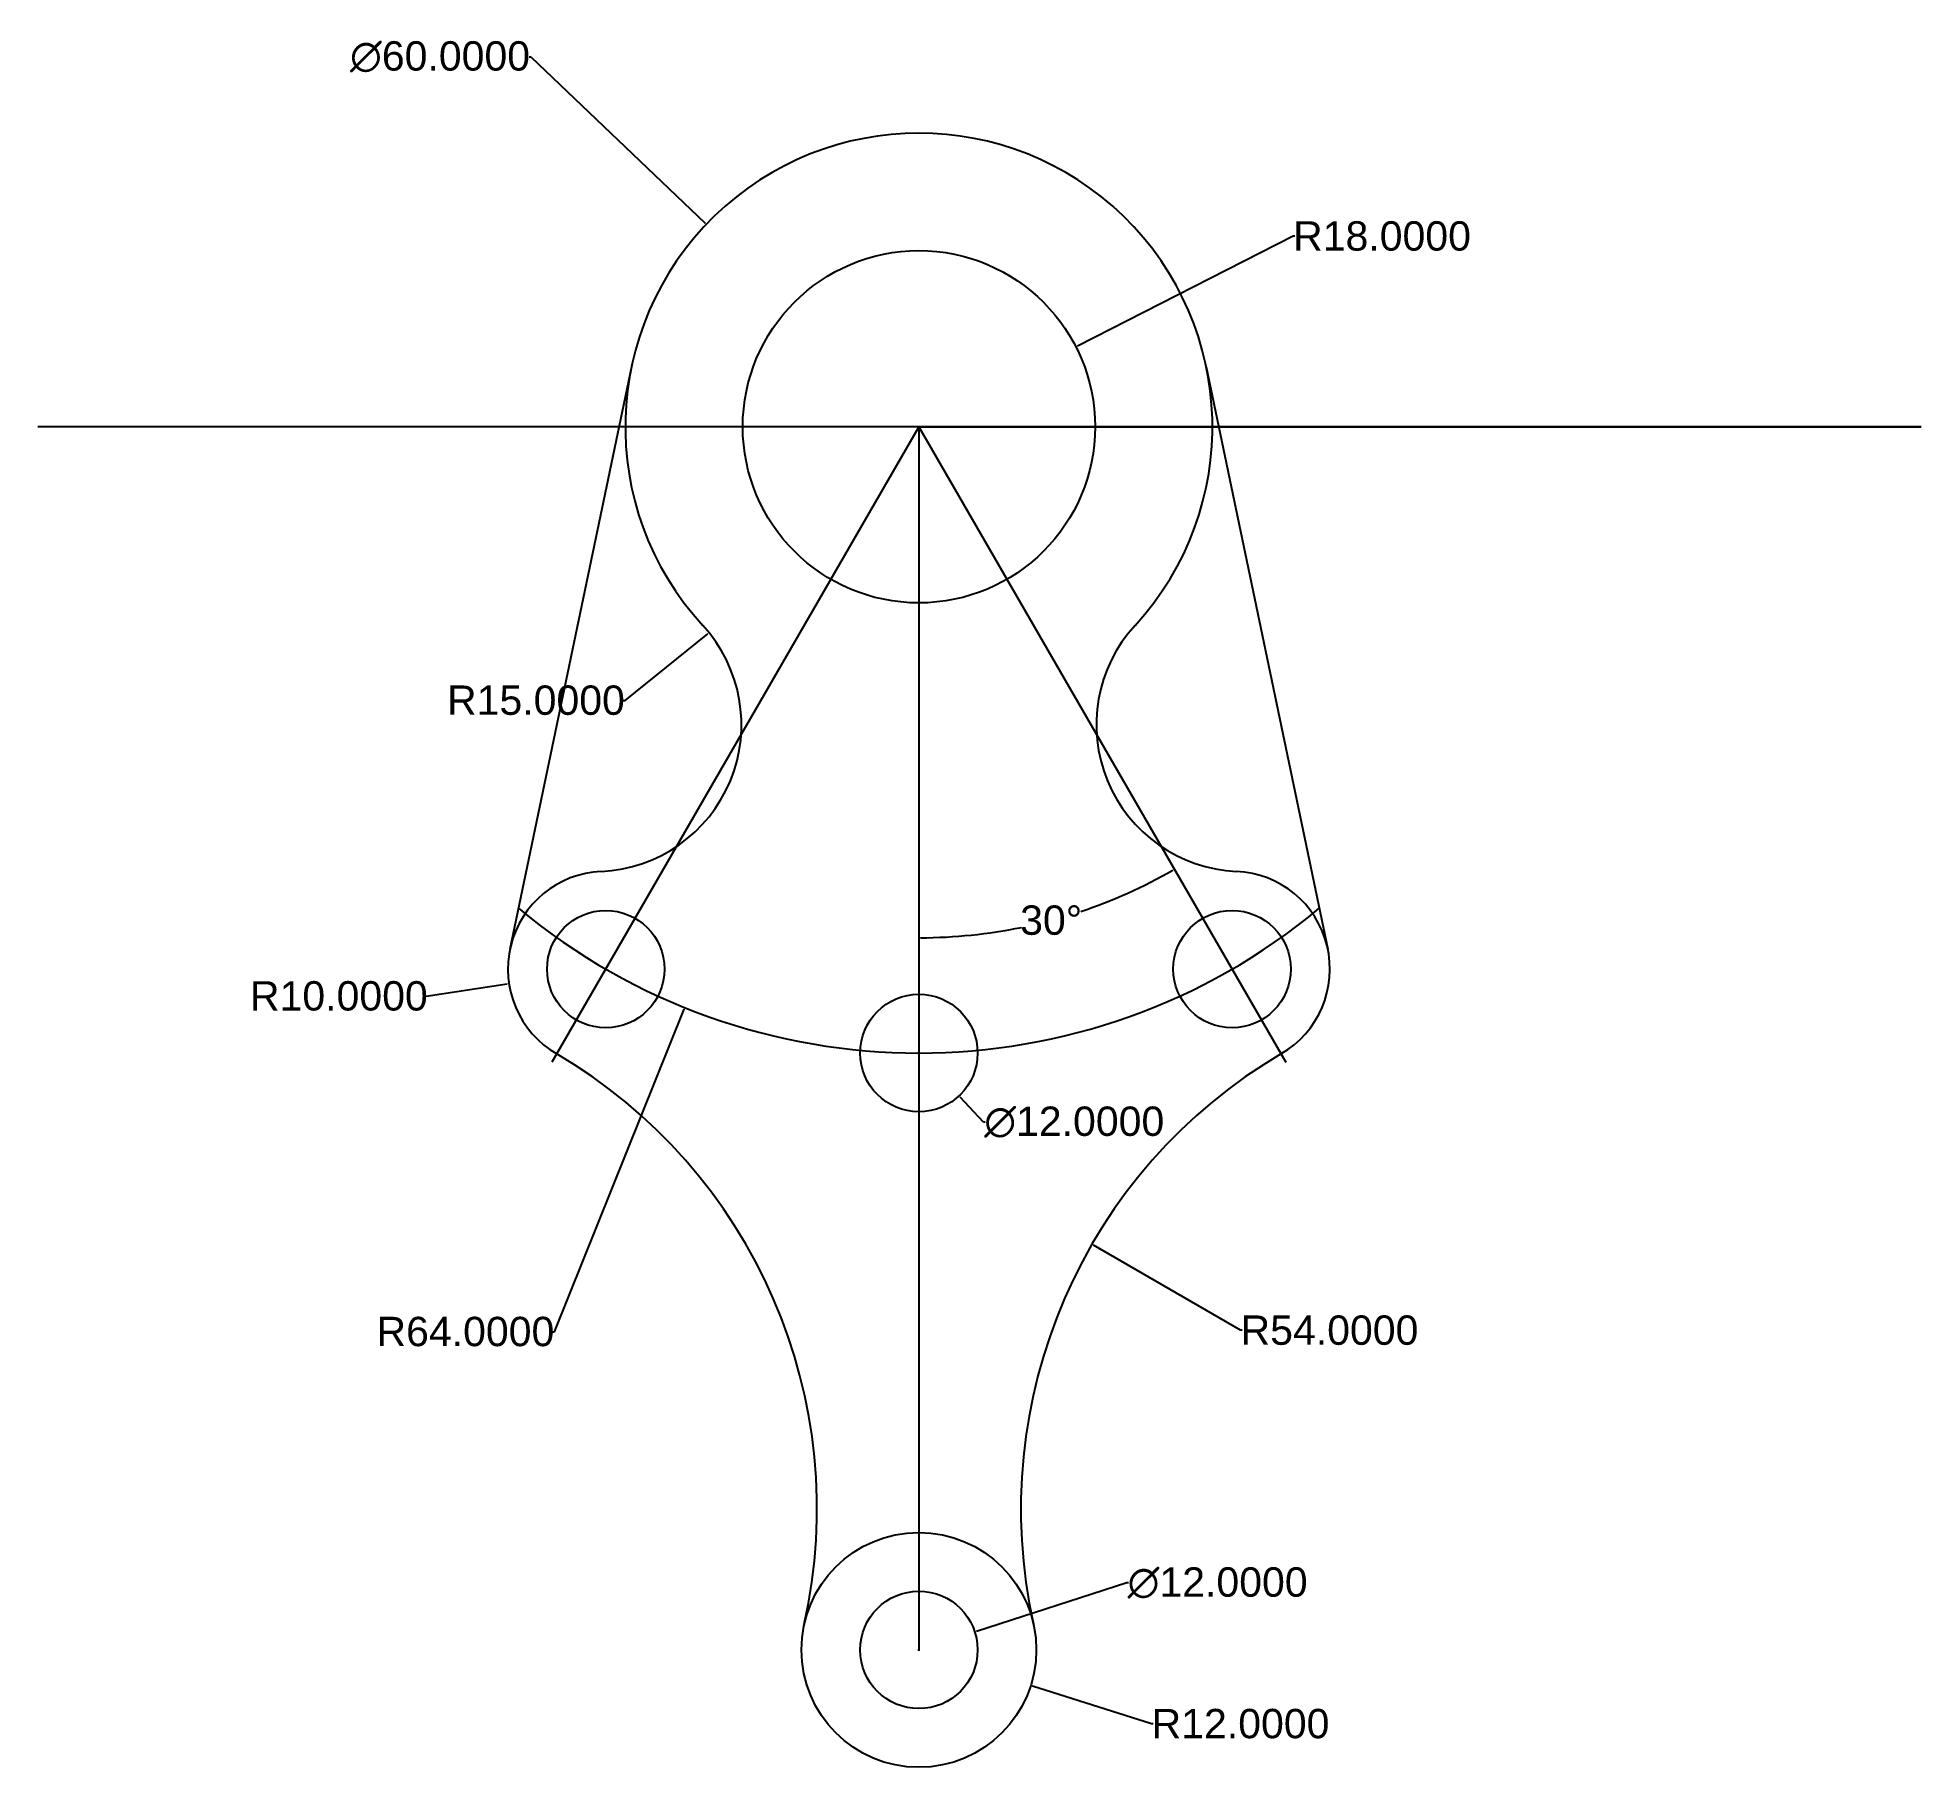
# Model space of a CAD drawing. Header units: inches. Extents: x 284 to 476, y 118 to 295.
import ezdxf

# ---------------------------------------------------------------- set-up
doc = ezdxf.new("R2010")
doc.units = ezdxf.units.IN
doc.header["$MEASUREMENT"] = 0
doc.styles.get("Standard").update_dxf_attribs({"font": 'arial.ttf'})
doc.dimstyles.get("Standard").update_dxf_attribs({"dimtxt": 3, "dimasz": 0.18, "dimexe": 0.18, "dimexo": 0.0625, "dimgap": 0.09, "dimtad": 0, "dimtih": 1, "dimtoh": 1, "dimdec": 4, "dimzin": 0, "dimdsep": 46, "dimtxsty": 'Standard', "dimcen": 0.09, "dimadec": 0, "dimazin": 0, "dimtfac": 1, "dimtdec": 4, "dimtofl": 0, "dimtmove": 0, "dimatfit": 3, "dimfxl": 1, "dimtolj": 1, "dimtzin": 0, "dimarcsym": 0})

# ---------------------------------------------------------------- blocks, each defined once
blk = doc.blocks.new('*D1')
at = {"color": 0, "lineweight": -2, "transparency": 16777216}
for start, end in [(288.4738, 299.8025), (270.1975, 281.5818)]:
    blk.add_arc((373.82, 254.92), 52.22, start, end, dxfattribs=at)
at = {"color": 0, "transparency": 16777216}
for points in [[(399.76, 209.63), (399.79, 209.58), (399.94, 209.69)], [(374, 202.67), (374, 202.73), (373.82, 202.7)]]:
    blk.add_solid(points, dxfattribs=at)
at = {"layer": 'Defpoints', "color": 0, "transparency": 16777216}
for p in [(373.82, 254.92), (373.82, 254.92), (382.89, 203.49), (411.32, 189.97), (373.82, 129.92)]:
    blk.add_point(p, dxfattribs=at)
at = {"color": 0, "transparency": 16777216, "insert": (387.34, 204.48), "char_height": 3, "attachment_point": 5}
blk.add_mtext('\\A1;30°', dxfattribs=at)
blk = doc.blocks.new('*D2')
at = {"color": 0, "lineweight": -2, "transparency": 16777216}
for p, q in [((341.73, 199.49), (341.91, 199.49)), ((341.82, 199.4), (341.82, 199.58)), ((323.47, 196.74), (331.76, 197.98))]:
    blk.add_line(p, q, dxfattribs=at)
at = {"color": 0, "transparency": 16777216}
blk.add_solid([(331.75, 198.01), (331.76, 197.95), (331.93, 198.01)], dxfattribs=at)
at = {"layer": 'Defpoints', "color": 0, "transparency": 16777216}
for p in [(341.82, 199.49), (331.93, 198.01)]:
    blk.add_point(p, dxfattribs=at)
at = {"color": 0, "transparency": 16777216, "insert": (314.55, 196.74), "char_height": 3, "attachment_point": 5}
blk.add_mtext('\\A1;R10.0000', dxfattribs=at)
blk = doc.blocks.new('*D3')
at = {"color": 0, "lineweight": -2, "transparency": 16777216}
for p, q in [((395.06, 136.76), (379.71, 131.81)), ((395.24, 136.76), (395.06, 136.76)), ((373.73, 129.92), (373.91, 129.92)), ((373.82, 129.83), (373.82, 130.01))]:
    blk.add_line(p, q, dxfattribs=at)
at = {"color": 0, "transparency": 16777216}
blk.add_solid([(379.7, 131.84), (379.72, 131.79), (379.54, 131.76)], dxfattribs=at)
at = {"layer": 'Defpoints', "color": 0, "transparency": 16777216}
for p in [(379.54, 131.76), (368.11, 128.08)]:
    blk.add_point(p, dxfattribs=at)
at = {"color": 0, "transparency": 16777216, "insert": (404.35, 136.76), "char_height": 3, "attachment_point": 5}
blk.add_mtext('\\A1;∅12.0000', dxfattribs=at)
blk = doc.blocks.new('*D4')
at = {"color": 0, "lineweight": -2, "transparency": 16777216}
for p, q in [((373.73, 129.92), (373.91, 129.92)), ((373.82, 129.83), (373.82, 130.01)), ((397.6, 122.37), (385.43, 126.23)), ((397.78, 122.37), (397.6, 122.37))]:
    blk.add_line(p, q, dxfattribs=at)
at = {"color": 0, "transparency": 16777216}
blk.add_solid([(385.44, 126.26), (385.42, 126.2), (385.26, 126.29)], dxfattribs=at)
at = {"layer": 'Defpoints', "color": 0, "transparency": 16777216}
for p in [(373.82, 129.92), (385.26, 126.29)]:
    blk.add_point(p, dxfattribs=at)
at = {"color": 0, "transparency": 16777216, "insert": (406.69, 122.37), "char_height": 3, "attachment_point": 5}
blk.add_mtext('\\A1;R12.0000', dxfattribs=at)
blk = doc.blocks.new('*D5')
at = {"color": 0, "lineweight": -2, "transparency": 16777216}
for p, q in [((373.73, 190.92), (373.91, 190.92)), ((373.82, 190.83), (373.82, 191.01)), ((380.42, 183.85), (378.04, 186.4)), ((380.6, 183.85), (380.42, 183.85))]:
    blk.add_line(p, q, dxfattribs=at)
at = {"color": 0, "transparency": 16777216}
blk.add_solid([(378.06, 186.42), (378.02, 186.38), (377.91, 186.53)], dxfattribs=at)
at = {"layer": 'Defpoints', "color": 0, "transparency": 16777216}
for p in [(369.73, 195.31), (377.91, 186.53)]:
    blk.add_point(p, dxfattribs=at)
at = {"color": 0, "transparency": 16777216, "insert": (389.7, 183.85), "char_height": 3, "attachment_point": 5}
blk.add_mtext('\\A1;∅12.0000', dxfattribs=at)
blk = doc.blocks.new('*D6')
at = {"color": 0, "lineweight": -2, "transparency": 16777216}
for p, q in [((406.68, 162.58), (391.66, 171.28)), ((406.86, 162.58), (406.68, 162.58))]:
    blk.add_line(p, q, dxfattribs=at)
at = {"color": 0, "transparency": 16777216}
blk.add_solid([(391.68, 171.31), (391.65, 171.25), (391.51, 171.37)], dxfattribs=at)
at = {"layer": 'Defpoints', "color": 0, "transparency": 16777216}
for p in [(391.51, 171.37), (438.24, 144.31)]:
    blk.add_point(p, dxfattribs=at)
at = {"color": 0, "transparency": 16777216, "insert": (415.78, 162.58), "char_height": 3, "attachment_point": 5}
blk.add_mtext('\\A1;R54.0000', dxfattribs=at)
blk = doc.blocks.new('*D7')
at = {"color": 0, "lineweight": -2, "transparency": 16777216}
for p, q in [((373.73, 254.92), (373.91, 254.92)), ((373.82, 254.83), (373.82, 255.01)), ((336.58, 162.44), (349.85, 195.39)), ((336.4, 162.44), (336.58, 162.44))]:
    blk.add_line(p, q, dxfattribs=at)
at = {"color": 0, "transparency": 16777216}
blk.add_solid([(349.82, 195.4), (349.87, 195.38), (349.91, 195.55)], dxfattribs=at)
at = {"layer": 'Defpoints', "color": 0, "transparency": 16777216}
for p in [(373.82, 254.92), (349.91, 195.55)]:
    blk.add_point(p, dxfattribs=at)
at = {"color": 0, "transparency": 16777216, "insert": (327.48, 162.44), "char_height": 3, "attachment_point": 5}
blk.add_mtext('\\A1;R64.0000', dxfattribs=at)
blk = doc.blocks.new('*D8')
at = {"color": 0, "lineweight": -2, "transparency": 16777216}
for p, q in [((334, 292.72), (334.18, 292.72)), ((334.18, 292.72), (351.98, 275.74)), ((373.73, 254.92), (373.91, 254.92)), ((373.82, 254.83), (373.82, 255.01))]:
    blk.add_line(p, q, dxfattribs=at)
at = {"color": 0, "transparency": 16777216}
blk.add_solid([(352, 275.77), (351.96, 275.72), (352.11, 275.62)], dxfattribs=at)
at = {"layer": 'Defpoints', "color": 0, "transparency": 16777216}
for p in [(352.11, 275.62), (395.54, 234.22)]:
    blk.add_point(p, dxfattribs=at)
at = {"color": 0, "transparency": 16777216, "insert": (324.89, 292.72), "char_height": 3, "attachment_point": 5}
blk.add_mtext('\\A1;∅60.0000', dxfattribs=at)
blk = doc.blocks.new('*D9')
at = {"color": 0, "lineweight": -2, "transparency": 16777216}
for p, q in [((412.06, 274.4), (390.02, 263.17)), ((412.24, 274.4), (412.06, 274.4)), ((373.73, 254.92), (373.91, 254.92)), ((373.82, 254.83), (373.82, 255.01))]:
    blk.add_line(p, q, dxfattribs=at)
at = {"color": 0, "transparency": 16777216}
blk.add_solid([(390.01, 263.2), (390.04, 263.15), (389.86, 263.09)], dxfattribs=at)
at = {"layer": 'Defpoints', "color": 0, "transparency": 16777216}
for p in [(389.86, 263.09), (373.82, 254.92)]:
    blk.add_point(p, dxfattribs=at)
at = {"color": 0, "transparency": 16777216, "insert": (421.15, 274.4), "char_height": 3, "attachment_point": 5}
blk.add_mtext('\\A1;R18.0000', dxfattribs=at)
blk = doc.blocks.new('*D10')
at = {"color": 0, "lineweight": -2, "transparency": 16777216}
for p, q in [((343.79, 226.96), (352.24, 233.76)), ((343.61, 226.96), (343.79, 226.96))]:
    blk.add_line(p, q, dxfattribs=at)
at = {"color": 0, "transparency": 16777216}
blk.add_solid([(352.22, 233.78), (352.26, 233.73), (352.38, 233.87)], dxfattribs=at)
at = {"layer": 'Defpoints', "color": 0, "transparency": 16777216}
for p in [(352.38, 233.87), (340.69, 224.47)]:
    blk.add_point(p, dxfattribs=at)
at = {"color": 0, "transparency": 16777216, "insert": (334.69, 226.96), "char_height": 3, "attachment_point": 5}
blk.add_mtext('\\A1;R15.0000', dxfattribs=at)

msp = doc.modelspace()

# ---------------------------------------------------------------- linework, layer by layer
for p, q in [((344.45691, 261.04927), (332.03497, 201.53713)), ((403.19108, 261.04927), (415.61302, 201.53713)), ((476.26163, 254.9195), (283.77082, 254.9195)), ((373.82399, 254.9195), (336.32399, 189.96759)), ((373.82399, 254.9195), (373.82399, 129.9195)), ((373.82399, 254.9195), (476.26163, 254.9195)), ((373.82399, 254.9195), (411.32399, 189.96759))]:
    msp.add_line(p, q)
for centre, radius in [((373.82399, 254.9195), 18), ((341.82399, 199.49387), 6), ((405.82399, 199.49387), 6), ((373.82399, 190.9195), 6), ((373.82399, 129.9195), 12), ((373.82399, 129.9195), 6)]:
    msp.add_circle(centre, radius)
for centre, radius, start, end in [((373.82399, 254.9195), 30, 317.414108, 222.5858932), ((340.69213, 224.46823), 15, 272.5949385, 42.5858932), ((406.95586, 224.46823), 15, 137.414108, 267.4050627), ((341.82399, 199.49387), 10, 92.5949385, 239.9999923), ((405.82399, 199.49387), 10, 300, 87.4050627), ((373.82399, 254.9195), 64, 230.2567712, 309.74323), ((309.41158, 144.30841), 54, 347.4075991, 59.5727443), ((438.23641, 144.30841), 54, 120.4272545, 192.5924009)]:
    msp.add_arc(centre, radius, start, end)

# ---------------------------------------------------------------- dimensions: what is measured, and where the dimension line sits
for p1, p2, picture, middle in [((395.53797, 234.21918), (352.11001, 275.61981), '*D8', (324.88812, 292.71513)), ((369.73347, 195.30898), (377.91452, 186.53001), '*D5', (389.70473, 183.84647)), ((368.11278, 128.08047), (379.53521, 131.75852), '*D3', (404.34733, 136.75687))]:
    dim = msp.add_diameter_dim_2p(p1=p1, p2=p2, dimstyle='Standard')
    dim.commit()
    dim.dimension.update_dxf_attribs({"geometry": picture, "text_midpoint": middle, "dimtype": 163})
for center, mpoint, picture, middle in [((373.82399, 254.9195), (389.8619, 263.09173), '*D9', (421.15476, 274.40385)), ((373.82399, 254.9195), (349.91267, 195.55411), '*D7', (327.4839, 162.44495)), ((340.69213, 224.46823), (352.38129, 233.86842), '*D10', (334.69418, 226.95721)), ((341.82399, 199.49387), (331.93464, 198.01043), '*D2', (323.46768, 196.74036)), ((438.23641, 144.30841), (391.50654, 171.36981), '*D6', (415.77617, 162.58098)), ((373.82399, 129.9195), (385.26094, 126.28682), '*D4', (406.69211, 122.36788))]:
    dim = msp.add_radius_dim(center=center, mpoint=mpoint, dimstyle='Standard')
    dim.commit()
    dim.dimension.update_dxf_attribs({"geometry": picture, "text_midpoint": middle, "dimtype": 164})
dim = msp.add_angular_dim_2l(base=(382.89254, 203.48921), line1=((373.82399, 254.9195), (411.32399, 189.96759)), line2=((373.82399, 254.9195), (373.82399, 129.9195)), dimstyle='Standard')
dim.commit()
dim.dimension.update_dxf_attribs({"geometry": '*D1', "text_midpoint": (387.34048, 204.47529)})

doc.saveas('drawing.dxf')
